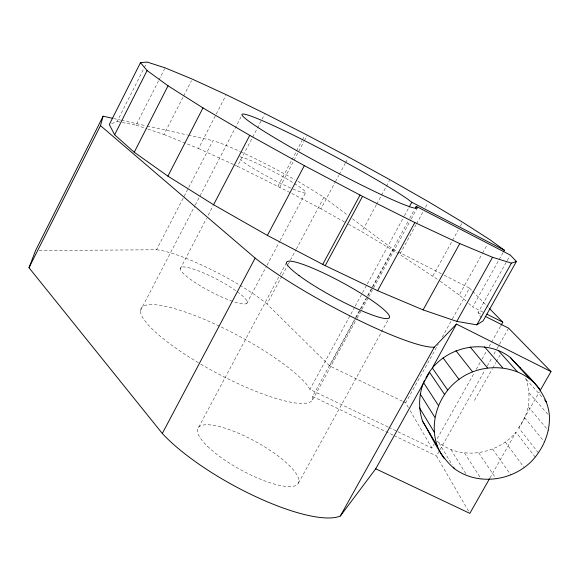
<?xml version="1.0" encoding="UTF-8"?>
<svg xmlns="http://www.w3.org/2000/svg" width="580" height="580" viewBox="0 0 580 580"><rect width="100%" height="100%" fill="white"/><g stroke="black" fill="none" stroke-linecap="round" stroke-linejoin="round"><path stroke-width="0.43" stroke-dasharray="2.9 2.17" d="M538.341 452.813L518.716 427.975C529.33 413.924 531.976 394.262 525.466 377.942M111.628 123.649L117.087 121.532L143.869 68.476M144.268 67.671L146.704 62.85M122.264 122.518L136.068 125.142L158.579 80.765M158.985 79.96L164.72 68.665M147.907 129.108L163.973 134.48L183.251 96.766M183.657 95.961L191.451 80.714M163.973 134.48L198.49 148.531L225.845 95.504M39.165 250.545L156.513 249.762L212.94 140.65A74.689 7.054 27.9 0 1 239.765 151.344M140.375 310.808L194.88 205.791M195.293 204.987L241.896 115.203M180.235 268.837L206.531 218.377M208.198 215.173L213.208 205.567M235.023 165.148L237.459 166.257L264.531 114.362M277.972 186.209L291.479 160.602M291.899 159.804L296.126 151.8M296.547 150.996L302.035 140.592M302.455 139.794L304.572 135.793M279.836 187.166L303.906 141.563M304.333 140.766L306.863 135.966M246.739 303.42L266.59 266.053M267.017 265.256L279.69 241.403M280.111 240.613L305.457 192.908M198.664 427.221L279.814 275.087M280.234 274.296L286.607 262.349M402.411 401.251L329.723 365.922L266.988 303.993L281.851 276.152M282.279 275.355L287.796 265.017M288.216 264.219L289.92 261.036M290.341 260.246L295.858 249.9M296.286 249.11L323.879 197.403A74.689 7.054 27.9 0 0 297.961 181.431M344.527 222.017L320.936 208.8L334.972 182.519M335.399 181.721L338.8 175.356M339.227 174.558L345.18 163.408M345.607 162.61L348.16 157.832M399.004 253.982L361.826 231.717L376.297 204.943M376.724 204.153L389.492 180.525M387.991 426.952L309.901 389.39L354.8 306.929M355.228 306.131L362.137 293.451M362.572 292.654L366.886 284.722M367.321 283.932L404.013 216.536M404.449 215.738L408.762 207.814M200.738 364.124A97.23 21.561 28 0 0 312.576 399.837L312.569 396.466L355.069 318.514M355.504 317.724L359.839 309.763M360.274 308.973L365.915 298.627M367.647 295.445L371.983 287.492M372.418 286.701L407.979 221.473M409.719 218.29L414.49 209.539M329.723 365.922L355.678 318.326M356.106 317.536L360.434 309.604M360.869 308.806L367.35 296.909M367.785 296.119L393.305 249.313L352.082 218.493M312.576 399.837L356.693 318.957M357.128 318.166L361.449 310.235M361.884 309.437L368.373 297.547M368.808 296.75L410.763 219.835M411.191 219.044L417.245 207.937M416.092 224.583L399.772 254.446L439.488 280.713M416.52 223.8L422.958 212.012M425.539 207.299L427.685 203.37M298.468 483.089L388.948 318.355M432.905 275.942L458.207 230.086M460.382 226.135L462.129 222.974M465.965 300.998L459.229 295.039L482.067 253.975M482.509 253.185L487.338 244.499M408.356 407.508L405.637 402.825L438.241 344.281M442.207 337.161L451.9 319.754M452.342 318.964L469.524 288.108L442.25 274.224M482.995 312.178L472.693 306.958L498.67 260.464M499.104 259.673L503.07 252.583M481.269 317.883L478.036 312.692L509.849 255.838M388.81 427.344L431.919 448.079L434.137 444.142M437.24 438.632L474.454 372.556M476.224 369.409L481.545 359.97M481.987 359.18L486.417 351.313M489.078 346.594L500.591 326.141M468.488 511.038L436.501 455.96L439.618 450.435M440.06 449.652L485.025 369.967M487.251 366.024L492.144 357.345M493.928 354.192L496.596 349.457M497.046 348.667L508.616 328.157M474.483 400.381L492.268 368.909M492.71 368.126L495.82 362.616M496.27 361.833L500.272 354.75M489.977 477.935L515.932 432.26L535.405 457.308M518.716 427.975L539.364 391.906M437.132 441.126C459.962 460.977 497.147 454.879 515.932 432.26M117.087 121.532L121.401 122.351M113.665 118.545L120.691 120.111M121.568 120.306L146.167 125.787M147.044 125.983L187.456 134.981M188.34 135.176L212.94 140.65M136.068 125.142L147.059 128.825M198.49 148.531L234.211 164.778M312.569 396.466L393.291 435.217M394.103 435.609L436.501 455.96M403.216 401.643L405.637 402.825M237.459 166.257L290.906 192.988M478.036 312.692L482.864 315.136M393.305 249.313L397.322 251.357M398.119 251.763L441.445 273.818M291.696 193.408L320.936 208.8M348.464 224.221L361.826 231.717M440.22 281.242L459.229 295.039M323.879 197.403L347.746 215.252M468.654 303.383L472.693 306.958M469.524 288.108L472.04 290.681M472.664 291.327L488.367 307.407M526.263 379.458L542.293 397.278M529.112 392.921L549.398 416.02M528.25 406.819L548.441 430.607M524.596 417.701L544.562 442.033M505.339 442.112L524.233 467.654M492.666 449.13L510.893 475.042M478.768 452.864L496.262 478.986M464.558 453.052L481.32 479.211M309.901 389.39L306.936 384.765A97.23 21.561 28 0 0 163.589 305.964A97.23 21.561 28 0 0 199.969 363.667M450.979 449.674L466.581 474.933M438.944 442.939L452.146 464.877M410.169 410.625L431.919 448.079M237.394 291.812A37.693 6.909 27.7 0 1 233.436 301.622M232.522 301.31A37.693 6.909 27.7 0 1 187.681 277.255A37.693 6.909 27.7 0 1 190.501 268.199A37.693 6.909 27.7 0 1 235.828 290.689M156.513 249.762A73.711 13.521 27.7 0 1 239.264 284.874M240.011 285.324A73.711 13.521 27.7 0 1 266.988 303.993M240.577 151.721A74.689 7.054 27.9 0 1 294.923 179.698M239.888 156.788A38.186 3.603 27.9 0 1 291.755 181.895A38.186 3.603 27.9 0 1 292.161 188.667M290.689 188.021A38.186 3.603 27.9 0 1 240.055 159.5M207.524 446.339A57.261 15.943 28.8 0 0 294.865 485.859A57.261 15.943 28.8 0 0 242.186 434.862A57.261 15.943 28.8 0 0 207.524 446.339"/><path stroke-width="0.87" d="M425.879 378.087C440.633 347.957 483.445 336.473 510.32 357.461C525.98 374.934 547.73 390.695 549.398 416.02C549.941 429.229 545.874 442.003 538.341 452.813C520.862 479.682 480.486 488.034 454.415 468.662C439.546 456.213 432.535 437.545 422.646 421.326C417.941 407.892 418.854 393.247 424.509 380.241M444.273 458.555C425.394 433.76 434.783 396.952 458.961 379.385C483.271 361.267 521.355 363.986 539.755 389.216M444.7 394.61L429.534 372.338L375.731 468.807L340.337 516.011A112.136 31.298 28.8 0 1 256.157 496.85A112.136 31.298 28.8 0 1 162.306 433.463L29 267.735L100.485 125.635L103.117 116.203L112.781 118.349M29 267.735L35.554 250.575L103.117 116.203M503.512 251.792L504.39 250.219L489.977 239.757L462.564 222.183L428.54 201.796L389.92 179.735L348.587 157.035L306.334 134.661L264.944 113.564L226.265 94.707L192.27 79.105L165.126 67.853L147.11 62.045L140.469 62.691L109.294 124.555L114.637 134.785L134.248 152.25L167.91 176.146L213.592 204.74L267.402 235.415L324.01 265.067L377.631 290.681L423.11 309.901L456.793 321.392L476.847 324.851L483.118 320.849L516.403 261.486L510.291 255.048L416.223 206.357L415.352 207.952M114.637 134.785L147.095 70.542L140.469 62.691M134.248 152.25L168.041 85.811L147.095 70.542M167.91 176.146L202.971 107.931L168.041 85.811M213.592 204.74L249.748 135.365L202.971 107.931M162.306 433.463L255.149 258.1L100.485 125.635M267.402 235.415L304.34 165.648L249.748 135.365M322.741 264.4L360.042 195.061M325.235 265.647L362.536 196.344M409.197 207.017L411.786 202.261L407.834 199.223A99.492 6.605 28.1 0 0 265.183 121.894A99.492 6.605 28.1 0 0 295.474 149.937A99.492 6.605 28.1 0 0 417.245 207.937L416.223 206.357M377.631 290.681L414.838 222.546L459.78 243.578L492.543 257.281L511.429 263.132L516.403 261.486M540.263 390.34L551 371.577L456.453 324.082L432.317 367.952L447.644 389.999M423.11 309.901L459.78 243.578M340.337 516.011L434.333 347.152L456.453 324.082M456.793 321.392L492.543 257.281M476.847 324.851L511.429 263.132M501.04 325.351L502.809 322.204L489.622 308.698M489.527 478.717L469.843 513.365L375.731 468.807M414.838 222.546L361.318 195.736L304.34 165.648M486.961 314.186L502.809 322.204M485.279 316.354L508.616 328.157L551 371.577M411.786 202.261L504.39 250.219M429.28 433.274L430.483 434.485M510.32 357.461L529.758 378.841M544.663 399.924L546.447 401.904M498.285 350.465L517.113 371.519M484.568 346.869L502.693 367.763M470.119 346.942L487.49 367.872M455.945 350.697L472.562 371.831M443.048 357.867L458.961 379.385M423.683 382.822L438.524 405.623M420.152 393.871L434.775 417.23M419.521 407.892L434.079 431.94M453.509 467.147L454.415 468.662M422.646 421.326L437.327 446.034M519.861 367.357L520.659 368.873M434.333 347.152A114.412 16.552 28.4 0 1 353.735 317.782A114.412 16.552 28.4 0 1 255.149 258.1M299.07 275.594A58.42 8.432 28.4 0 0 386.686 318.608A58.42 8.432 28.4 0 0 328.171 275.282A58.42 8.432 28.4 0 0 299.07 275.594"/></g></svg>
